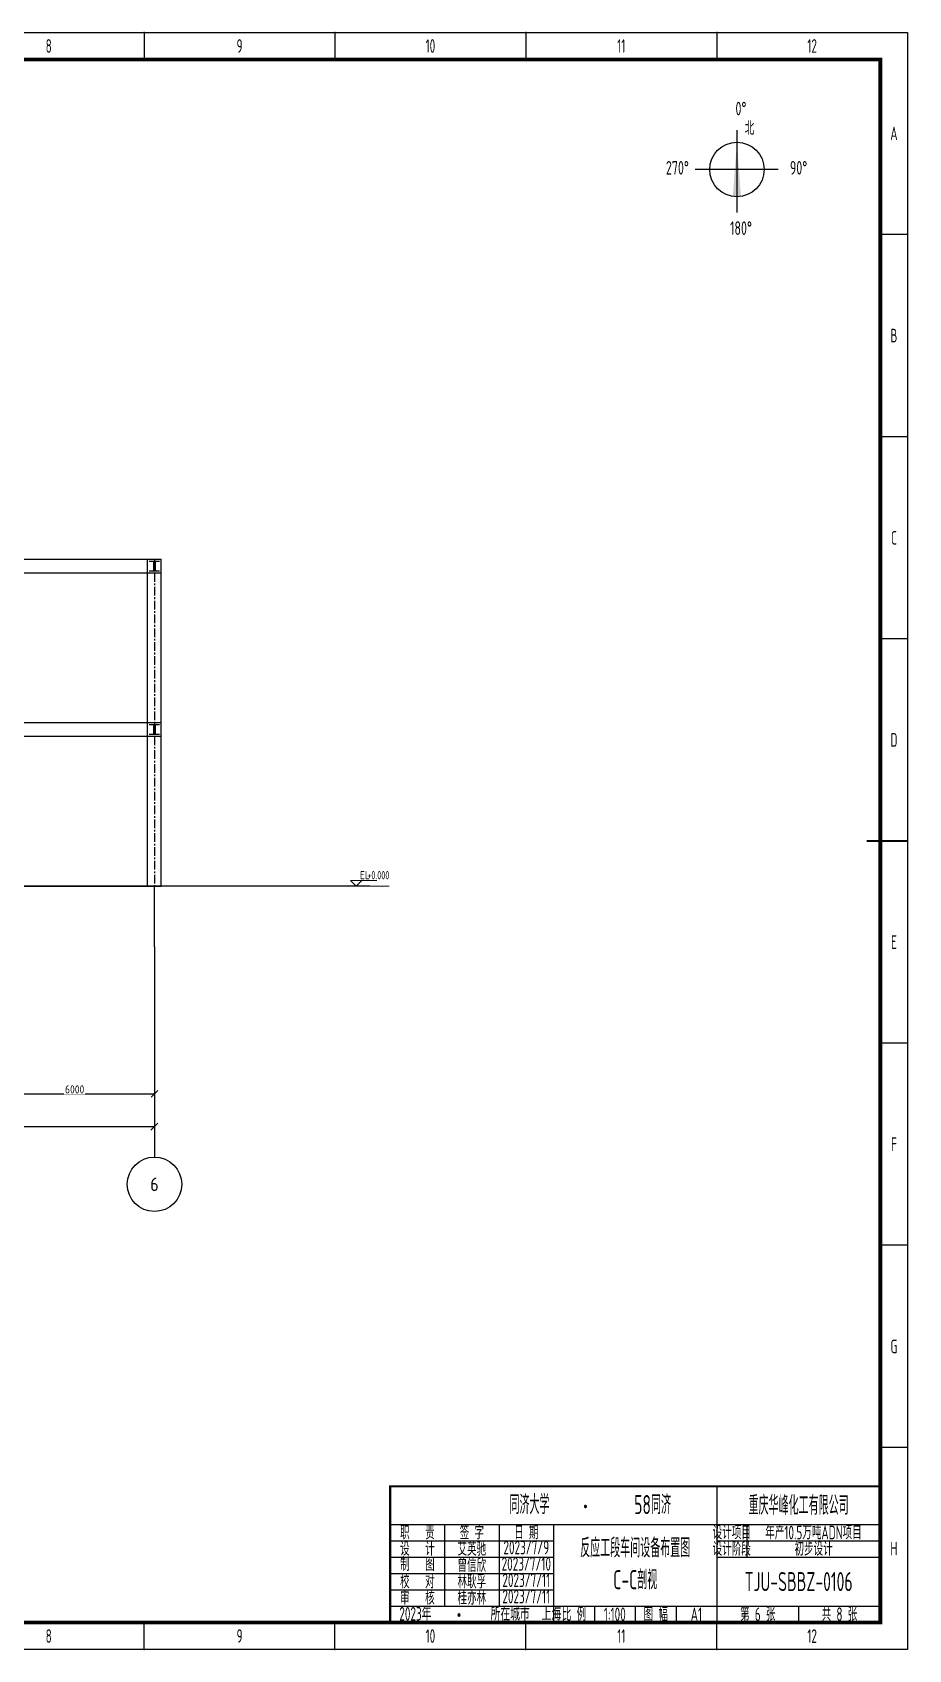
# Model space of a CAD drawing. Header units: millimetres. Extents: x 2250 to 7274, y 852 to 2251.
# Drawn here: x 4859 to 5180, y 853 to 1447 of the extents above; entities that cross this region are included whole.
import ezdxf
from ezdxf.enums import TextEntityAlignment as Align

# ---------------------------------------------------------------- set-up
doc = ezdxf.new("R2010")
doc.units = ezdxf.units.MM
doc.linetypes.add('CENTER', pattern=[50.8, 31.75, -6.35, 6.35, -6.35])
for name, color, linetype, lineweight in [('05-图框与标题栏', 7, 'Continuous', 25), ('09-文本', 7, 'Continuous', 25), ('11-指北针', 7, 'Continuous', 25), ('13-标注', 7, 'Continuous', 15), ('13-标注 @ 1', 7, 'Continuous', 15), ('14-文本', 7, 'Continuous', 25), ('15-图框与标题栏', 7, 'Continuous', 25), ('2-建筑物轮廓', 7, 'Continuous', 25), ('5-中心线', 170, 'CENTER', 25)]:
    doc.layers.add(name, color=color, linetype=linetype, lineweight=lineweight)
doc.layers.add('3-网格号', color=7, linetype='Continuous', lineweight=25, true_color=0x5bc6e1)
doc.layers.add('3-网格号 @ 1', color=7, linetype='Continuous', lineweight=25, true_color=0x5bc6e1)
doc.styles.add('5-gbcbig', font='gbenor.shx', dxfattribs={"width": 0.7, "height": 5, "bigfont": 'gbcbig.shx'})
doc.styles.add('7-gbcbig', font='gbenor.shx', dxfattribs={"width": 0.7, "height": 7, "bigfont": 'gbcbig.shx'})
doc.styles.add('pray-6-gbcbig', font='gbenor.shx', dxfattribs={"width": 0.7, "bigfont": 'gbcbig.shx'})
doc.styles.get("Standard").update_dxf_attribs({"font": 'arial.ttf'})
doc.styles.add('卷心菜', font='gbenor.shx', dxfattribs={"width": 0.75, "bigfont": 'gbcbig.shx'})
doc.styles.add('工程字', font='gbenor.shx', dxfattribs={"bigfont": 'gbcbig.shx'})
doc.dimstyles.new('浙里拆烷', dxfattribs={"dimtxt": 3, "dimasz": 2.5, "dimexe": 0.18, "dimexo": 0.0625, "dimgap": 0.09, "dimtad": 1, "dimtoh": 1, "dimdec": 0, "dimlfac": 100, "dimzin": 0, "dimdsep": 46, "dimtxsty": '工程字', "dimblk": 'OBLIQUE', "dimcen": 2.5, "dimadec": 0, "dimazin": 0, "dimtfac": 1, "dimtdec": 0, "dimtofl": 0, "dimtmove": 0, "dimatfit": 1, "dimfxl": 0, "dimtolj": 1, "dimtzin": 0, "dimarcsym": 0})

# ---------------------------------------------------------------- blocks, each defined once
blk = doc.blocks.new('_Oblique')
at = {"color": 0, "linetype": 'ByBlock', "lineweight": -2}
blk.add_line((-0.5, -0.5), (0.5, 0.5), dxfattribs=at)
blk = doc.blocks.new('*D221')
at = {"layer": '13-标注', "color": 0, "lineweight": -2, "ltscale": 0.1, "transparency": 16777216}
for p, q in [((4603.37, 1044.81), (4603.37, 1044.92)), ((4603.37, 1044.74), (4903.37, 1044.74)), ((4903.37, 1044.81), (4903.37, 1044.92))]:
    blk.add_line(p, q, dxfattribs=at)
at = {"layer": 'Defpoints', "color": 0, "ltscale": 0.1, "transparency": 16777216}
for p in [(4603.37, 1044.74), (4903.37, 1044.74), (4903.37, 1044.74)]:
    blk.add_point(p, dxfattribs=at)
at = {"layer": '13-标注', "color": 0, "lineweight": -2, "ltscale": 0.1, "transparency": 16777216, "xscale": 2.5, "yscale": 2.5, "zscale": 2.5, "rotation": 180}
blk.add_blockref('_Oblique', (4603.37, 1044.74), dxfattribs=at)
at = {"layer": '13-标注', "color": 0, "lineweight": -2, "ltscale": 0.1, "transparency": 16777216, "xscale": 2.5, "yscale": 2.5, "zscale": 2.5}
blk.add_blockref('_Oblique', (4903.37, 1044.74), dxfattribs=at)
at = {"layer": '13-标注', "color": 0, "ltscale": 0.1, "transparency": 16777216, "insert": (4784, 1046.34), "char_height": 3, "attachment_point": 5, "style": '工程字', "bg_fill": 3, "box_fill_scale": 1.1, "bg_fill_color": 256, "bg_fill_true_color": 13158600, "bg_fill_transparency": 0}
blk.add_mtext('\\A1;30000', dxfattribs=at)
blk = doc.blocks.new('*D225')
at = {"layer": '13-标注', "color": 0, "lineweight": -2, "ltscale": 0.1, "transparency": 16777216}
for p, q in [((4843.41, 1056.87), (4843.41, 1056.99)), ((4843.41, 1056.81), (4903.41, 1056.81)), ((4903.41, 1056.87), (4903.41, 1056.99))]:
    blk.add_line(p, q, dxfattribs=at)
at = {"layer": 'Defpoints', "color": 0, "ltscale": 0.1, "transparency": 16777216}
for p in [(4843.41, 1056.81), (4903.41, 1056.81), (4903.41, 1056.81)]:
    blk.add_point(p, dxfattribs=at)
at = {"layer": '13-标注', "color": 0, "lineweight": -2, "ltscale": 0.1, "transparency": 16777216, "xscale": 2.5, "yscale": 2.5, "zscale": 2.5, "rotation": 180}
blk.add_blockref('_Oblique', (4843.41, 1056.81), dxfattribs=at)
at = {"layer": '13-标注', "color": 0, "lineweight": -2, "ltscale": 0.1, "transparency": 16777216, "xscale": 2.5, "yscale": 2.5, "zscale": 2.5}
blk.add_blockref('_Oblique', (4903.41, 1056.81), dxfattribs=at)
at = {"layer": '13-标注', "color": 0, "ltscale": 0.1, "transparency": 16777216, "insert": (4874.1, 1058.41), "char_height": 3, "attachment_point": 5, "style": '工程字', "bg_fill": 3, "box_fill_scale": 1.1, "bg_fill_color": 256, "bg_fill_true_color": 13158600, "bg_fill_transparency": 0}
blk.add_mtext('\\A1;6000', dxfattribs=at)
blk = doc.blocks.new('标高')
at = {"layer": '13-标注'}
for p, q in [((-0.07, 0), (5.35, 0)), ((2.63, 0), (0.58, 2.02)), ((0.58, 2.02), (10.23, 2.02)), ((2.63, 0), (4.68, 2.02))]:
    blk.add_line(p, q, dxfattribs=at)
at = {"layer": '13-标注', "style": '工程字', "width": 0.75}
blk.add_attdef('标高', text='', height=3, dxfattribs=at).set_placement((6.72, 5.48), align=Align.TOP_LEFT)
at = {"layer": '13-标注 @ 1', "insert": (4.04, 5.48), "char_height": 3, "width": 3.6927, "attachment_point": 1, "style": '工程字'}
blk.add_mtext('EL', dxfattribs=at)
blk = doc.blocks.new('*U337')
at = {"layer": '13-标注'}
ref = blk.add_blockref('标高', (4974.84, 1133.11), dxfattribs=at)
ref.add_attrib('标高', '+0.000', dxfattribs={"layer": '13-标注 @ 1', "height": 3, "style": '工程字', "width": 0.75}).set_placement((4981.56, 1138.59), align=Align.TOP_LEFT)

msp = doc.modelspace()

# ---------------------------------------------------------------- hatches: boundary and pattern name
at = {"layer": '11-指北针', "lineweight": 25}
h = msp.add_hatch(color=0, dxfattribs=at)
h.paths.add_polyline_path([(5118.782, 1386.38, -0.0374474), (5117.29, 1386.268, -0.0374474), (5115.799, 1386.38), (5116.54, 1396.268), (5117.29, 1396.268), (5118.04, 1396.268)])
h.paths.add_polyline_path([(5118.04, 1396.268), (5117.29, 1396.268), (5116.54, 1396.268), (5117.29, 1406.268)])
at = {"layer": '2-建筑物轮廓'}
h = msp.add_hatch(color=1, dxfattribs=at)
h.dxf.hatch_style = 1
h.paths.add_polyline_path([(4903.118, 1252.105), (4903.118, 1249.105), (4901.368, 1249.105), (4901.368, 1248.605), (4905.368, 1248.605), (4905.368, 1249.105), (4903.618, 1249.105), (4903.618, 1252.105), (4905.368, 1252.105), (4905.368, 1252.605), (4901.368, 1252.605), (4901.368, 1252.105)])
h = msp.add_hatch(color=1, dxfattribs=at)
h.dxf.hatch_style = 1
h.paths.add_polyline_path([(4903.118, 1252.105), (4903.118, 1249.105), (4901.368, 1249.105), (4901.368, 1248.605), (4905.368, 1248.605), (4905.368, 1249.105), (4903.618, 1249.105), (4903.618, 1252.105), (4905.368, 1252.105), (4905.368, 1252.605), (4901.368, 1252.605), (4901.368, 1252.105)])
h = msp.add_hatch(color=1, dxfattribs=at)
h.dxf.hatch_style = 1
h.paths.add_polyline_path([(4903.118, 1192.105), (4903.118, 1189.105), (4901.368, 1189.105), (4901.368, 1188.605), (4905.368, 1188.605), (4905.368, 1189.105), (4903.618, 1189.105), (4903.618, 1192.105), (4905.368, 1192.105), (4905.368, 1192.605), (4901.368, 1192.605), (4901.368, 1192.105)])
h = msp.add_hatch(color=1, dxfattribs=at)
h.dxf.hatch_style = 1
h.paths.add_polyline_path([(4903.118, 1192.105), (4903.118, 1189.105), (4901.368, 1189.105), (4901.368, 1188.605), (4905.368, 1188.605), (4905.368, 1189.105), (4903.618, 1189.105), (4903.618, 1192.105), (4905.368, 1192.105), (4905.368, 1192.605), (4901.368, 1192.605), (4901.368, 1192.105)])

# ---------------------------------------------------------------- linework, layer by layer
at = {"layer": '05-图框与标题栏'}
for p, q in [((4338.951, 1446.64), (5179.951, 1446.64)), ((4899.618, 1446.64), (4899.618, 1436.64)), ((4969.701, 1446.64), (4969.701, 1436.64)), ((5039.785, 1446.64), (5039.785, 1436.64)), ((5109.868, 1446.64), (5109.868, 1436.64)), ((5179.951, 1446.64), (5179.951, 852.64)), ((5179.951, 1372.39), (5169.951, 1372.39)), ((5179.951, 1298.14), (5169.951, 1298.14)), ((5179.951, 1223.89), (5169.951, 1223.89)), ((5179.951, 1075.39), (5169.951, 1075.39)), ((5179.951, 1001.14), (5169.951, 1001.14)), ((5179.951, 926.89), (5169.951, 926.89)), ((5109.951, 912.64), (5109.951, 862.64)), ((4989.951, 898.64), (5169.951, 898.64)), ((5009.951, 898.64), (5009.951, 868.64)), ((5029.951, 898.64), (5029.951, 868.64)), ((5049.951, 898.64), (5049.951, 862.64)), ((5120.951, 898.64), (5120.951, 886.64)), ((4989.951, 892.64), (5049.951, 892.64)), ((5109.951, 892.64), (5169.951, 892.64)), ((4989.951, 886.64), (5049.951, 886.64)), ((5109.951, 886.64), (5169.951, 886.64)), ((4989.951, 880.64), (5049.951, 880.64)), ((4989.951, 874.64), (5049.951, 874.64)), ((4989.951, 868.64), (5169.951, 868.64)), ((5064.951, 868.64), (5064.951, 862.64)), ((5079.951, 868.64), (5079.951, 862.64)), ((5094.951, 868.64), (5094.951, 862.64)), ((5139.951, 868.64), (5139.951, 862.64)), ((4899.618, 852.64), (4899.618, 862.64)), ((4969.701, 852.64), (4969.701, 862.64)), ((5039.785, 852.64), (5039.785, 862.64)), ((5109.868, 852.64), (5109.868, 862.64)), ((5179.951, 852.64), (4338.951, 852.64))]:
    msp.add_line(p, q, dxfattribs=at)
at = {"layer": '05-图框与标题栏', "const_width": 1.4}
msp.add_lwpolyline([(4363.951, 1436.64), (4363.951, 862.64), (5169.951, 862.64), (5169.951, 1436.64)], close=True, dxfattribs=at)
at = {"layer": '05-图框与标题栏', "const_width": 0.8}
for points in [[(5179.951, 1149.64), (5164.951, 1149.64)], [(5169.951, 912.64), (4989.951, 912.64), (4989.951, 862.64)]]:
    msp.add_lwpolyline(points, dxfattribs=at)
at = {"layer": '05-图框与标题栏'}
for p in [(4899.618, 1446.64), (4899.618, 1446.64), (4899.618, 1446.64), (4969.701, 1446.64), (4969.701, 1446.64), (4969.701, 1446.64), (5039.785, 1446.64), (5039.785, 1446.64), (5039.785, 1446.64), (5109.868, 1446.64), (5109.868, 1446.64), (5109.868, 1446.64), (5179.951, 1372.39), (5179.951, 1298.14), (5179.951, 1223.89), (5179.951, 1149.64), (5179.951, 1075.39), (5179.951, 1001.14), (5179.951, 926.89), (4899.618, 852.64), (4969.701, 852.64), (5039.785, 852.64), (5109.868, 852.64)]:
    msp.add_point(p, dxfattribs=at)
at = {"layer": '11-指北针', "color": 0}
for p, q in [((5117.29, 1410.661), (5117.29, 1380.522)), ((5132.479, 1396.268), (5101.953, 1396.268))]:
    msp.add_line(p, q, dxfattribs=at)
at = {"layer": '11-指北针', "color": 0, "lineweight": 25}
msp.add_circle((5117.29, 1396.268), 10, dxfattribs=at)
at = {"layer": '13-标注', "ltscale": 0.1}
msp.add_line((4989.595, 1133.111), (4980.191, 1133.111), dxfattribs=at)
at = {"layer": '14-文本'}
for p, q in [((4903.118, 1249.105), (4903.118, 1252.105)), ((4903.118, 1249.105), (4903.118, 1252.105)), ((4903.618, 1252.105), (4903.618, 1249.105)), ((4903.618, 1252.105), (4903.618, 1249.105)), ((4903.118, 1189.105), (4903.118, 1192.105)), ((4903.118, 1189.105), (4903.118, 1192.105)), ((4903.618, 1192.105), (4903.618, 1189.105)), ((4903.618, 1192.105), (4903.618, 1189.105))]:
    msp.add_line(p, q, dxfattribs=at)
at = {"layer": '2-建筑物轮廓'}
for p, q in [((4600.867, 1248.111), (4905.868, 1248.111)), ((4600.867, 1188.111), (4905.868, 1188.111))]:
    msp.add_line(p, q, dxfattribs=at)
at = {"layer": '2-建筑物轮廓', "ltscale": 0.1}
for p, q in [((4845.867, 1253.111), (4905.867, 1253.111)), ((4900.868, 1193.105), (4900.868, 1253.105)), ((4905.868, 1193.105), (4905.868, 1253.105)), ((4845.867, 1193.111), (4905.867, 1193.111)), ((4900.868, 1133.105), (4900.868, 1193.105)), ((4905.868, 1133.105), (4905.868, 1193.105)), ((4524.295, 1133.111), (4905.868, 1133.105)), ((4982.439, 1133.111), (4600.867, 1133.105))]:
    msp.add_line(p, q, dxfattribs=at)
at = {"layer": '3-网格号'}
msp.add_line((4903.367, 1110.82), (4903.367, 1133.105), dxfattribs=at)
msp.add_circle((4903.41, 1023.556), 10, dxfattribs=at)
msp.add_circle((4903.41, 1023.556), 10, dxfattribs=at)
at = {"layer": '5-中心线', "ltscale": 0.1}
for p, q in [((4903.368, 1253.105), (4903.368, 1193.105)), ((4903.368, 1193.105), (4903.368, 1133.105))]:
    msp.add_line(p, q, dxfattribs=at)

# ---------------------------------------------------------------- block references
at = {"layer": '09-文本', "lineweight": 100}
msp.add_blockref('*U337', (0, 0), dxfattribs=at)

# ---------------------------------------------------------------- texts
at = {"layer": '05-图框与标题栏', "attachment_point": 5}
for s, width, heights, insert, char_height, style in [('8', 70.08333, [0], (4864.576, 1441.64), 5, '5-gbcbig'), ('9', 70.08333, [0], (4934.66, 1441.64), 5, '5-gbcbig'), ('10', 70.08333, [0], (5004.743, 1441.64), 5, '5-gbcbig'), ('11', 70.08333, [0], (5074.826, 1441.64), 5, '5-gbcbig'), ('12', 70.08333, [0], (5144.91, 1441.64), 5, '5-gbcbig'), ('A', 10, [0], (5174.951, 1409.515), 5, '5-gbcbig'), ('B', 10, [0], (5174.951, 1335.265), 5, '5-gbcbig'), ('C', 10, [0], (5174.951, 1261.015), 5, '5-gbcbig'), ('D', 10, [0], (5174.951, 1186.765), 5, '5-gbcbig'), ('E', 10, [0], (5174.951, 1112.515), 5, '5-gbcbig'), ('F', 10, [0], (5174.951, 1038.265), 5, '5-gbcbig'), ('G', 10, [0], (5174.951, 964.015), 5, '5-gbcbig'), ('重庆华峰化工有限公司', 60, [0], (5139.951, 905.64), 7, '7-gbcbig'), ('职   责', 20, [0], (4999.951, 895.64), 5, '5-gbcbig'), ('签 字', 20, [0], (5019.951, 895.64), 5, '5-gbcbig'), ('日 期', 20, [0], (5039.951, 895.64), 5, '5-gbcbig'), ('设计项目', 15, [0], (5115.398, 895.64), 5, '5-gbcbig'), ('设   计', 20, [0], (4999.951, 889.64), 5, '5-gbcbig'), ('艾英驰', 20, [0], (5019.951, 889.64), 5, '5-gbcbig'), ('2023/7/9', 20, [0], (5039.951, 890.14), 5, '5-gbcbig'), ('设计阶段', 15, [0], (5115.398, 889.64), 5, '5-gbcbig'), ('H', 10, [0], (5174.951, 889.765), 5, '5-gbcbig'), ('制   图', 20, [0], (4999.951, 884.002), 5, '5-gbcbig'), ('曾信欣', 20, [0], (5019.951, 883.64), 5, '5-gbcbig'), ('2023/7/10', 20, [0], (5039.951, 884.14), 5, '5-gbcbig'), ('校   对', 20, [0], (4999.951, 877.64), 5, '5-gbcbig'), ('林耿孚', 20, [0], (5019.951, 877.64), 5, '5-gbcbig'), ('2023/7/11', 20, [0], (5039.951, 878.14), 5, '5-gbcbig'), ('TJU-SBBZ-0106', 60, [12.52], (5139.951, 877.64), 7, '7-gbcbig'), ('审   核', 20, [0], (4999.951, 871.64), 5, '5-gbcbig'), ('桂亦林', 20, [0], (5019.951, 871.64), 5, '5-gbcbig'), ('2023/7/11', 20, [0], (5039.951, 872.14), 5, '5-gbcbig'), ('比 例', 15, [0], (5057.451, 865.64), 5, '5-gbcbig'), ('1:100', 15, [0], (5072.451, 865.64), 5, '5-gbcbig'), ('图 幅', 15, [0], (5087.451, 865.64), 5, '5-gbcbig'), ('A1', 14.91667, [0], (5102.41, 865.64), 5, '5-gbcbig'), ('第 6 张', 30, [0], (5124.951, 865.64), 5, '5-gbcbig'), ('共 8 张', 30, [0], (5154.951, 865.64), 5, '5-gbcbig'), ('8', 70.08333, [0], (4864.576, 857.64), 5, '5-gbcbig'), ('9', 70.08333, [0], (4934.66, 857.64), 5, '5-gbcbig'), ('10', 70.08333, [0], (5004.743, 857.64), 5, '5-gbcbig'), ('11', 70.08333, [0], (5074.826, 857.64), 5, '5-gbcbig'), ('12', 70.08333, [0], (5144.91, 857.64), 5, '5-gbcbig')]:
    msp.add_mtext_dynamic_manual_height_columns(s, width=width, gutter_width=25, heights=heights, dxfattribs=dict(at, insert=insert, char_height=char_height, style=style))
at = {"layer": '05-图框与标题栏'}
for s, insert, char_height, width, attachment_point, style in [('\\pi5.78018;同济大学             ', (5027.98, 905.915), 7, 32.2593, 4, '7-gbcbig'), ('58同济          ', (5086.32, 905.915), 7, 32.2593, 5, '7-gbcbig'), (' 2023{\\W0.8;年          所在城市  上海}', (4991.426, 865.797), 5, 67.52949, 4, '5-gbcbig'), ('{\\fFangSong|b0|i0|c134|p49;\\W0.8;·}', (5012.521, 867.776), 5, 18.9039, 1, '5-gbcbig')]:
    msp.add_mtext(s, dxfattribs=dict(at, insert=insert, char_height=char_height, width=width, attachment_point=attachment_point, style=style))
at = {"layer": '05-图框与标题栏', "insert": (5058.945, 907.643), "char_height": 5, "width": 31.50651, "attachment_point": 1}
msp.add_mtext('{\\fFangSong|b0|i0|c134|p49;\\W0.8;·}', dxfattribs=at)
at = {"layer": '09-文本', "char_height": 5, "attachment_point": 5, "style": '5-gbcbig'}
for s, width, gutter_width, insert in [('年产10.5万吨ADN项目', 49.05992, 35, (5145.421, 895.64)), ('初步设计', 48.99992, 12.5, (5145.451, 889.64))]:
    msp.add_mtext_dynamic_manual_height_columns(s, width=width, gutter_width=gutter_width, heights=[0], dxfattribs=dict(at, insert=insert))
at = {"layer": '14-文本', "char_height": 5, "attachment_point": 1, "style": '卷心菜'}
for s, width, insert in [('0%%D', 8.83739, (5116.765, 1421.145)), ('北', 11.82938, (5120.16, 1413.969)), ('270%%D', 7.76795, (5091.215, 1399.387)), ('90%%D', 7.76795, (5136.738, 1399.387)), ('180%%D', 8.83739, (5114.777, 1377.227))]:
    msp.add_mtext_dynamic_manual_height_columns(s, width=width, gutter_width=25, heights=[0], dxfattribs=dict(at, insert=insert))
at = {"layer": '15-图框与标题栏', "insert": (5079.951, 884.166), "char_height": 7, "width": 60, "attachment_point": 5, "style": 'pray-6-gbcbig'}
msp.add_mtext('反应工段车间设备布置图\\PC-C剖视', dxfattribs=at)
at = {"layer": '3-网格号 @ 1', "insert": (4903.41, 1023.556), "char_height": 5, "width": 17.56965, "attachment_point": 5, "style": '工程字'}
msp.add_mtext('6', dxfattribs=at)

# ---------------------------------------------------------------- next in the draw order: dimensions: what is measured, and where the dimension line sits
at = {"layer": '13-标注', "ltscale": 0.1}
for base, p1, p2, picture, middle in [((4903.41, 1056.811), (4843.41, 1056.811), (4903.41, 1056.811), '*D225', (4874.098, 1056.811)), ((4903.367, 1044.743), (4603.367, 1044.743), (4903.367, 1044.743), '*D221', (4784.001, 1044.743))]:
    dim = msp.add_linear_dim(base=base, p1=p1, p2=p2, dimstyle='浙里拆烷', override={"dimgap": 0.1, "dimtfill": 1, "dimarcsym": 1}, dxfattribs=at)
    dim.commit()
    dim.dimension.update_dxf_attribs({"geometry": picture, "text_midpoint": middle, "dimtype": 160})

# ---------------------------------------------------------------- next in the draw order: linework, layer by layer
at = {"layer": '3-网格号'}
msp.add_line((4903.367, 1110.82), (4903.367, 1033.556), dxfattribs=at)

doc.saveas('drawing.dxf')
